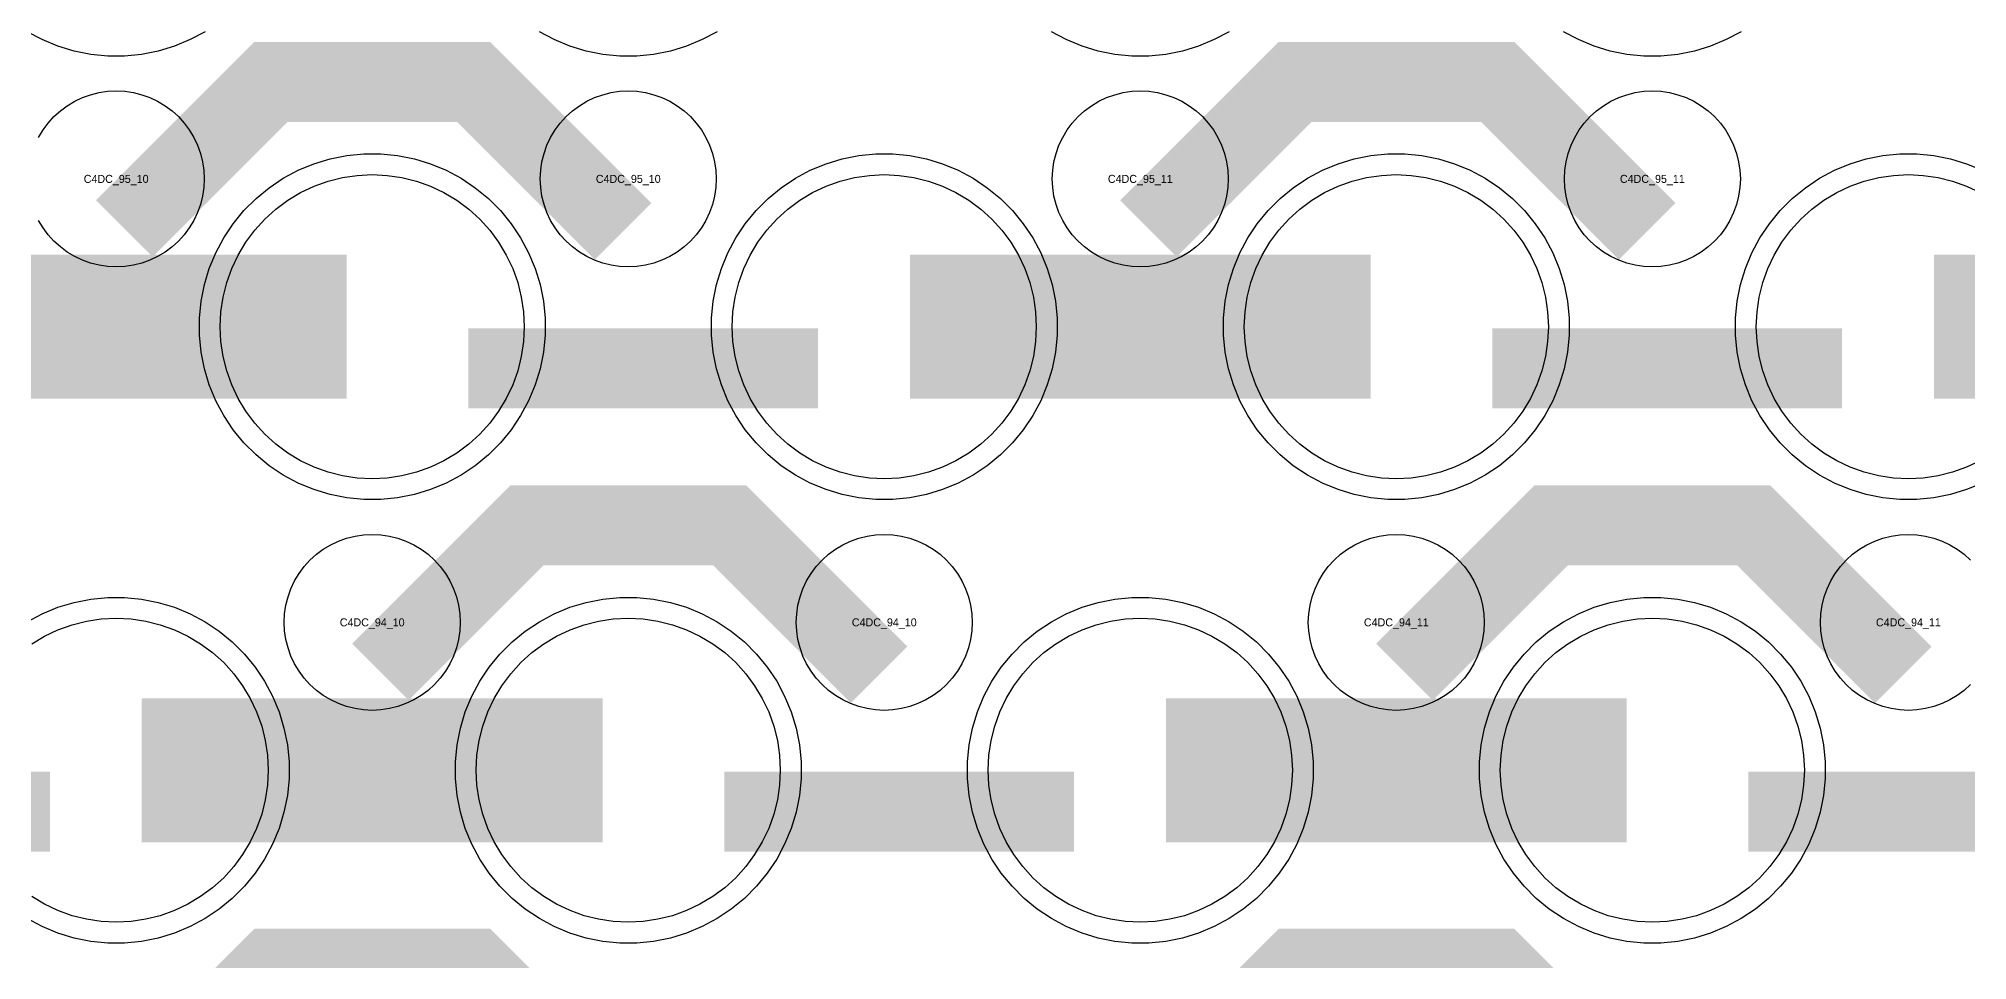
# Model space of a CAD drawing. Extents: x -11880 to 11880, y -14992 to 14992.
# Drawn here: x -8824 to -8222, y -1874 to -1586 of the extents above; entities that cross this region are included whole.
import ezdxf
from ezdxf.enums import TextEntityAlignment as Align

# ---------------------------------------------------------------- set-up
doc = ezdxf.new("R2010")
doc.units = 0
doc.header["$MEASUREMENT"] = 0
for name, color, linetype in [('GDS_775_DT_237', 138, 'CONTINUOUS'), ('RDL1_FS', 34, 'CONTINUOUS'), ('RDL_BS', 160, 'CONTINUOUS')]:
    doc.layers.add(name, color=color, linetype=linetype)

msp = doc.modelspace()

# ---------------------------------------------------------------- linework, layer by layer
at = {"layer": 'RDL1_FS'}
for points in [[(-8720, -1723.489), (-8724.657, -1723.26), (-8729.268, -1722.576), (-8733.791, -1721.444), (-8738.181, -1719.872), (-8742.395, -1717.88), (-8746.395, -1715.482), (-8750.14, -1712.704), (-8753.594, -1709.574), (-8756.724, -1706.12), (-8759.502, -1702.375), (-8761.9, -1698.375), (-8763.892, -1694.161), (-8765.464, -1689.771), (-8766.596, -1685.248), (-8767.28, -1680.637), (-8767.509, -1675.98), (-8767.28, -1671.323), (-8766.596, -1666.712), (-8765.464, -1662.189), (-8763.892, -1657.799), (-8761.9, -1653.585), (-8759.502, -1649.585), (-8756.724, -1645.84), (-8753.594, -1642.386), (-8750.14, -1639.256), (-8746.395, -1636.478), (-8742.395, -1634.08), (-8738.181, -1632.088), (-8733.791, -1630.516), (-8729.268, -1629.384), (-8724.657, -1628.7), (-8720, -1628.471), (-8715.343, -1628.7), (-8710.732, -1629.384), (-8706.209, -1630.516), (-8701.819, -1632.088), (-8697.605, -1634.08), (-8693.605, -1636.478), (-8689.86, -1639.256), (-8686.406, -1642.386), (-8683.276, -1645.84), (-8680.498, -1649.585), (-8678.1, -1653.585), (-8676.108, -1657.799), (-8674.536, -1662.189), (-8673.404, -1666.712), (-8672.72, -1671.323), (-8672.491, -1675.98), (-8672.72, -1680.637), (-8673.404, -1685.248), (-8674.536, -1689.771), (-8676.108, -1694.161), (-8678.1, -1698.375), (-8680.498, -1702.375), (-8683.276, -1706.12), (-8686.406, -1709.574), (-8689.86, -1712.704), (-8693.605, -1715.482), (-8697.605, -1717.88), (-8701.819, -1719.872), (-8706.209, -1721.444), (-8710.732, -1722.576), (-8715.343, -1723.26)], [(-8560, -1723.489), (-8564.657, -1723.26), (-8569.268, -1722.576), (-8573.791, -1721.444), (-8578.181, -1719.872), (-8582.395, -1717.88), (-8586.395, -1715.482), (-8590.14, -1712.704), (-8593.594, -1709.574), (-8596.724, -1706.12), (-8599.502, -1702.375), (-8601.9, -1698.375), (-8603.892, -1694.161), (-8605.464, -1689.771), (-8606.596, -1685.248), (-8607.28, -1680.637), (-8607.509, -1675.98), (-8607.28, -1671.323), (-8606.596, -1666.712), (-8605.464, -1662.189), (-8603.892, -1657.799), (-8601.9, -1653.585), (-8599.502, -1649.585), (-8596.724, -1645.84), (-8593.594, -1642.386), (-8590.14, -1639.256), (-8586.395, -1636.478), (-8582.395, -1634.08), (-8578.181, -1632.088), (-8573.791, -1630.516), (-8569.268, -1629.384), (-8564.657, -1628.7), (-8560, -1628.471), (-8555.343, -1628.7), (-8550.732, -1629.384), (-8546.209, -1630.516), (-8541.819, -1632.088), (-8537.605, -1634.08), (-8533.605, -1636.478), (-8529.86, -1639.256), (-8526.406, -1642.386), (-8523.276, -1645.84), (-8520.498, -1649.585), (-8518.1, -1653.585), (-8516.108, -1657.799), (-8514.536, -1662.189), (-8513.404, -1666.712), (-8512.72, -1671.323), (-8512.491, -1675.98), (-8512.72, -1680.637), (-8513.404, -1685.248), (-8514.536, -1689.771), (-8516.108, -1694.161), (-8518.1, -1698.375), (-8520.498, -1702.375), (-8523.276, -1706.12), (-8526.406, -1709.574), (-8529.86, -1712.704), (-8533.605, -1715.482), (-8537.605, -1717.88), (-8541.819, -1719.872), (-8546.209, -1721.444), (-8550.732, -1722.576), (-8555.343, -1723.26)], [(-8400, -1723.489), (-8404.657, -1723.26), (-8409.268, -1722.576), (-8413.791, -1721.444), (-8418.181, -1719.872), (-8422.395, -1717.88), (-8426.395, -1715.482), (-8430.14, -1712.704), (-8433.594, -1709.574), (-8436.724, -1706.12), (-8439.502, -1702.375), (-8441.9, -1698.375), (-8443.892, -1694.161), (-8445.464, -1689.771), (-8446.596, -1685.248), (-8447.28, -1680.637), (-8447.509, -1675.98), (-8447.28, -1671.323), (-8446.596, -1666.712), (-8445.464, -1662.189), (-8443.892, -1657.799), (-8441.9, -1653.585), (-8439.502, -1649.585), (-8436.724, -1645.84), (-8433.594, -1642.386), (-8430.14, -1639.256), (-8426.395, -1636.478), (-8422.395, -1634.08), (-8418.181, -1632.088), (-8413.791, -1630.516), (-8409.268, -1629.384), (-8404.657, -1628.7), (-8400, -1628.471), (-8395.343, -1628.7), (-8390.732, -1629.384), (-8386.209, -1630.516), (-8381.819, -1632.088), (-8377.605, -1634.08), (-8373.605, -1636.478), (-8369.86, -1639.256), (-8366.406, -1642.386), (-8363.276, -1645.84), (-8360.498, -1649.585), (-8358.1, -1653.585), (-8356.108, -1657.799), (-8354.536, -1662.189), (-8353.404, -1666.712), (-8352.72, -1671.323), (-8352.491, -1675.98), (-8352.72, -1680.637), (-8353.404, -1685.248), (-8354.536, -1689.771), (-8356.108, -1694.161), (-8358.1, -1698.375), (-8360.498, -1702.375), (-8363.276, -1706.12), (-8366.406, -1709.574), (-8369.86, -1712.704), (-8373.605, -1715.482), (-8377.605, -1717.88), (-8381.819, -1719.872), (-8386.209, -1721.444), (-8390.732, -1722.576), (-8395.343, -1723.26)]]:
    msp.add_lwpolyline(points, close=True, dxfattribs=at)
msp.add_lwpolyline([(-8217.605, -1717.88), (-8221.819, -1719.872), (-8226.209, -1721.444), (-8230.732, -1722.576), (-8235.343, -1723.26), (-8240, -1723.489), (-8244.657, -1723.26), (-8249.268, -1722.576), (-8253.791, -1721.444), (-8258.181, -1719.872), (-8262.395, -1717.88), (-8266.395, -1715.482), (-8270.14, -1712.704), (-8273.594, -1709.574), (-8276.724, -1706.12), (-8279.502, -1702.375), (-8281.9, -1698.375), (-8283.892, -1694.161), (-8285.464, -1689.771), (-8286.596, -1685.248), (-8287.28, -1680.637), (-8287.509, -1675.98), (-8287.28, -1671.323), (-8286.596, -1666.712), (-8285.464, -1662.189), (-8283.892, -1657.799), (-8281.9, -1653.585), (-8279.502, -1649.585), (-8276.724, -1645.84), (-8273.594, -1642.386), (-8270.14, -1639.256), (-8266.395, -1636.478), (-8262.395, -1634.08), (-8258.181, -1632.088), (-8253.791, -1630.516), (-8249.268, -1629.384), (-8244.657, -1628.7), (-8240, -1628.471), (-8235.343, -1628.7), (-8230.732, -1629.384), (-8226.209, -1630.516), (-8221.819, -1632.088), (-8217.605, -1634.08)], dxfattribs=at)
for points in [[(-8871.998, -1675.98, 45, 45, 0), (-8799.998, -1675.98, 45, 45, 0)], [(-8799.998, -1675.98, 45, 45, 0), (-8727.998, -1675.98, 45, 45, 0)], [(-8551.998, -1675.98, 45, 45, 0), (-8479.998, -1675.98, 45, 45, 0)], [(-8479.998, -1675.98, 45, 45, 0), (-8407.998, -1675.98, 45, 45, 0)], [(-8231.998, -1675.98, 45, 45, 0), (-8159.998, -1675.98, 45, 45, 0)]]:
    msp.add_lwpolyline(points, format="xyseb", dxfattribs=at)
at = {"layer": 'RDL1_FS', "color": 11, "true_color": 0xf27172}
msp.add_lwpolyline([(-8826.395, -1775.038), (-8822.395, -1772.64), (-8818.181, -1770.648), (-8813.791, -1769.076), (-8809.268, -1767.944), (-8804.657, -1767.26), (-8800, -1767.031), (-8795.343, -1767.26), (-8790.732, -1767.944), (-8786.209, -1769.076), (-8781.819, -1770.648), (-8777.605, -1772.64), (-8773.605, -1775.038), (-8769.86, -1777.816), (-8766.406, -1780.946), (-8763.276, -1784.4), (-8760.498, -1788.145), (-8758.1, -1792.145), (-8756.108, -1796.359), (-8754.536, -1800.749), (-8753.404, -1805.272), (-8752.72, -1809.883), (-8752.491, -1814.54), (-8752.72, -1819.197), (-8753.404, -1823.808), (-8754.536, -1828.331), (-8756.108, -1832.721), (-8758.1, -1836.935), (-8760.498, -1840.935), (-8763.276, -1844.68), (-8766.406, -1848.134), (-8769.86, -1851.264), (-8773.605, -1854.042), (-8777.605, -1856.44), (-8781.819, -1858.432), (-8786.209, -1860.004), (-8790.732, -1861.136), (-8795.343, -1861.82), (-8800, -1862.049), (-8804.657, -1861.82), (-8809.268, -1861.136), (-8813.791, -1860.004), (-8818.181, -1858.432), (-8822.395, -1856.44), (-8826.395, -1854.042)], dxfattribs=at)
for points in [[(-8640, -1862.049), (-8644.657, -1861.82), (-8649.268, -1861.136), (-8653.791, -1860.004), (-8658.181, -1858.432), (-8662.395, -1856.44), (-8666.395, -1854.042), (-8670.14, -1851.264), (-8673.594, -1848.134), (-8676.724, -1844.68), (-8679.502, -1840.935), (-8681.9, -1836.935), (-8683.892, -1832.721), (-8685.464, -1828.331), (-8686.596, -1823.808), (-8687.28, -1819.197), (-8687.509, -1814.54), (-8687.28, -1809.883), (-8686.596, -1805.272), (-8685.464, -1800.749), (-8683.892, -1796.359), (-8681.9, -1792.145), (-8679.502, -1788.145), (-8676.724, -1784.4), (-8673.594, -1780.946), (-8670.14, -1777.816), (-8666.395, -1775.038), (-8662.395, -1772.64), (-8658.181, -1770.648), (-8653.791, -1769.076), (-8649.268, -1767.944), (-8644.657, -1767.26), (-8640, -1767.031), (-8635.343, -1767.26), (-8630.732, -1767.944), (-8626.209, -1769.076), (-8621.819, -1770.648), (-8617.605, -1772.64), (-8613.605, -1775.038), (-8609.86, -1777.816), (-8606.406, -1780.946), (-8603.276, -1784.4), (-8600.498, -1788.145), (-8598.1, -1792.145), (-8596.108, -1796.359), (-8594.536, -1800.749), (-8593.404, -1805.272), (-8592.72, -1809.883), (-8592.491, -1814.54), (-8592.72, -1819.197), (-8593.404, -1823.808), (-8594.536, -1828.331), (-8596.108, -1832.721), (-8598.1, -1836.935), (-8600.498, -1840.935), (-8603.276, -1844.68), (-8606.406, -1848.134), (-8609.86, -1851.264), (-8613.605, -1854.042), (-8617.605, -1856.44), (-8621.819, -1858.432), (-8626.209, -1860.004), (-8630.732, -1861.136), (-8635.343, -1861.82)], [(-8480, -1862.049), (-8484.657, -1861.82), (-8489.268, -1861.136), (-8493.791, -1860.004), (-8498.181, -1858.432), (-8502.395, -1856.44), (-8506.395, -1854.042), (-8510.14, -1851.264), (-8513.594, -1848.134), (-8516.724, -1844.68), (-8519.502, -1840.935), (-8521.9, -1836.935), (-8523.892, -1832.721), (-8525.464, -1828.331), (-8526.596, -1823.808), (-8527.28, -1819.197), (-8527.509, -1814.54), (-8527.28, -1809.883), (-8526.596, -1805.272), (-8525.464, -1800.749), (-8523.892, -1796.359), (-8521.9, -1792.145), (-8519.502, -1788.145), (-8516.724, -1784.4), (-8513.594, -1780.946), (-8510.14, -1777.816), (-8506.395, -1775.038), (-8502.395, -1772.64), (-8498.181, -1770.648), (-8493.791, -1769.076), (-8489.268, -1767.944), (-8484.657, -1767.26), (-8480, -1767.031), (-8475.343, -1767.26), (-8470.732, -1767.944), (-8466.209, -1769.076), (-8461.819, -1770.648), (-8457.605, -1772.64), (-8453.605, -1775.038), (-8449.86, -1777.816), (-8446.406, -1780.946), (-8443.276, -1784.4), (-8440.498, -1788.145), (-8438.1, -1792.145), (-8436.108, -1796.359), (-8434.536, -1800.749), (-8433.404, -1805.272), (-8432.72, -1809.883), (-8432.491, -1814.54), (-8432.72, -1819.197), (-8433.404, -1823.808), (-8434.536, -1828.331), (-8436.108, -1832.721), (-8438.1, -1836.935), (-8440.498, -1840.935), (-8443.276, -1844.68), (-8446.406, -1848.134), (-8449.86, -1851.264), (-8453.605, -1854.042), (-8457.605, -1856.44), (-8461.819, -1858.432), (-8466.209, -1860.004), (-8470.732, -1861.136), (-8475.343, -1861.82)], [(-8320, -1862.049), (-8324.657, -1861.82), (-8329.268, -1861.136), (-8333.791, -1860.004), (-8338.181, -1858.432), (-8342.395, -1856.44), (-8346.395, -1854.042), (-8350.14, -1851.264), (-8353.594, -1848.134), (-8356.724, -1844.68), (-8359.502, -1840.935), (-8361.9, -1836.935), (-8363.892, -1832.721), (-8365.464, -1828.331), (-8366.596, -1823.808), (-8367.28, -1819.197), (-8367.509, -1814.54), (-8367.28, -1809.883), (-8366.596, -1805.272), (-8365.464, -1800.749), (-8363.892, -1796.359), (-8361.9, -1792.145), (-8359.502, -1788.145), (-8356.724, -1784.4), (-8353.594, -1780.946), (-8350.14, -1777.816), (-8346.395, -1775.038), (-8342.395, -1772.64), (-8338.181, -1770.648), (-8333.791, -1769.076), (-8329.268, -1767.944), (-8324.657, -1767.26), (-8320, -1767.031), (-8315.343, -1767.26), (-8310.732, -1767.944), (-8306.209, -1769.076), (-8301.819, -1770.648), (-8297.605, -1772.64), (-8293.605, -1775.038), (-8289.86, -1777.816), (-8286.406, -1780.946), (-8283.276, -1784.4), (-8280.498, -1788.145), (-8278.1, -1792.145), (-8276.108, -1796.359), (-8274.536, -1800.749), (-8273.404, -1805.272), (-8272.72, -1809.883), (-8272.491, -1814.54), (-8272.72, -1819.197), (-8273.404, -1823.808), (-8274.536, -1828.331), (-8276.108, -1832.721), (-8278.1, -1836.935), (-8280.498, -1840.935), (-8283.276, -1844.68), (-8286.406, -1848.134), (-8289.86, -1851.264), (-8293.605, -1854.042), (-8297.605, -1856.44), (-8301.819, -1858.432), (-8306.209, -1860.004), (-8310.732, -1861.136), (-8315.343, -1861.82)]]:
    msp.add_lwpolyline(points, close=True, dxfattribs=at)
for points in [[(-8791.998, -1814.54, 45, 45, 0), (-8719.998, -1814.54, 45, 45, 0)], [(-8719.998, -1814.54, 45, 45, 0), (-8647.998, -1814.54, 45, 45, 0)], [(-8471.998, -1814.54, 45, 45, 0), (-8399.998, -1814.54, 45, 45, 0)], [(-8399.998, -1814.54, 45, 45, 0), (-8327.998, -1814.54, 45, 45, 0)]]:
    msp.add_lwpolyline(points, format="xyseb", dxfattribs=at)
at = {"layer": 'RDL_BS'}
for points in [[(-8772.223, -1583.798), (-8776.885, -1586.29), (-8781.795, -1588.321), (-8786.835, -1589.852), (-8792.062, -1590.898), (-8797.356, -1591.415), (-8802.644, -1591.415), (-8807.938, -1590.898), (-8813.165, -1589.852), (-8818.205, -1588.321), (-8823.115, -1586.29), (-8827.777, -1583.798)], [(-8612.223, -1583.798), (-8616.885, -1586.29), (-8621.795, -1588.321), (-8626.835, -1589.852), (-8632.062, -1590.898), (-8637.356, -1591.415), (-8642.644, -1591.415), (-8647.938, -1590.898), (-8653.165, -1589.852), (-8658.205, -1588.321), (-8663.115, -1586.29), (-8667.777, -1583.798)], [(-8452.223, -1583.798), (-8456.885, -1586.29), (-8461.795, -1588.321), (-8466.835, -1589.852), (-8472.062, -1590.898), (-8477.356, -1591.415), (-8482.644, -1591.415), (-8487.938, -1590.898), (-8493.165, -1589.852), (-8498.205, -1588.321), (-8503.115, -1586.29), (-8507.777, -1583.798)], [(-8292.223, -1583.798), (-8296.885, -1586.29), (-8301.795, -1588.321), (-8306.835, -1589.852), (-8312.062, -1590.898), (-8317.356, -1591.415), (-8322.644, -1591.415), (-8327.938, -1590.898), (-8333.165, -1589.852), (-8338.205, -1588.321), (-8343.115, -1586.29), (-8347.777, -1583.798)], [(-8824.25, -1616.836), (-8822.857, -1614.512), (-8821.254, -1612.349), (-8819.442, -1610.35), (-8817.443, -1608.538), (-8815.28, -1606.935), (-8812.956, -1605.542), (-8810.519, -1604.39), (-8807.984, -1603.483), (-8805.365, -1602.826), (-8802.693, -1602.43), (-8800, -1602.298), (-8797.307, -1602.43), (-8794.635, -1602.826), (-8792.016, -1603.483), (-8789.481, -1604.39), (-8787.044, -1605.542), (-8784.72, -1606.935), (-8782.557, -1608.538), (-8780.558, -1610.35), (-8778.746, -1612.349), (-8777.143, -1614.512), (-8775.75, -1616.836), (-8774.598, -1619.273), (-8773.691, -1621.808), (-8773.034, -1624.427), (-8772.638, -1627.099), (-8772.506, -1629.792), (-8772.638, -1632.485), (-8773.034, -1635.157), (-8773.691, -1637.776), (-8774.598, -1640.311), (-8775.75, -1642.748), (-8777.143, -1645.072), (-8778.746, -1647.235), (-8780.558, -1649.234), (-8782.557, -1651.046), (-8784.72, -1652.649), (-8787.044, -1654.042), (-8789.481, -1655.194), (-8792.016, -1656.101), (-8794.635, -1656.758), (-8797.307, -1657.154), (-8800, -1657.286), (-8802.693, -1657.154), (-8805.365, -1656.758), (-8807.984, -1656.101), (-8810.519, -1655.194), (-8812.956, -1654.042), (-8815.28, -1652.649), (-8817.443, -1651.046), (-8819.442, -1649.234), (-8821.254, -1647.235), (-8822.857, -1645.072), (-8824.25, -1642.748)], [(-8216.885, -1724.855), (-8221.795, -1726.886), (-8226.835, -1728.417), (-8232.062, -1729.463), (-8237.356, -1729.98), (-8242.644, -1729.98), (-8247.938, -1729.463), (-8253.165, -1728.417), (-8258.205, -1726.886), (-8263.115, -1724.855), (-8267.777, -1722.363), (-8272.191, -1719.416), (-8276.292, -1716.054), (-8280.074, -1712.272), (-8283.436, -1708.171), (-8286.383, -1703.757), (-8288.875, -1699.095), (-8290.906, -1694.185), (-8292.437, -1689.145), (-8293.483, -1683.918), (-8294, -1678.624), (-8294, -1673.336), (-8293.483, -1668.042), (-8292.437, -1662.815), (-8290.906, -1657.775), (-8288.875, -1652.865), (-8286.383, -1648.203), (-8283.436, -1643.789), (-8280.074, -1639.688), (-8276.292, -1635.906), (-8272.191, -1632.544), (-8267.777, -1629.597), (-8263.115, -1627.105), (-8258.205, -1625.074), (-8253.165, -1623.543), (-8247.938, -1622.497), (-8242.644, -1621.98), (-8237.356, -1621.98), (-8232.062, -1622.497), (-8226.835, -1623.543), (-8221.795, -1625.074), (-8216.885, -1627.105)], [(-8220.558, -1787.794), (-8222.557, -1789.606), (-8224.72, -1791.209), (-8227.044, -1792.602), (-8229.481, -1793.754), (-8232.016, -1794.661), (-8234.635, -1795.318), (-8237.307, -1795.714), (-8240, -1795.846), (-8242.693, -1795.714), (-8245.365, -1795.318), (-8247.984, -1794.661), (-8250.519, -1793.754), (-8252.956, -1792.602), (-8255.28, -1791.209), (-8257.443, -1789.606), (-8259.442, -1787.794), (-8261.254, -1785.795), (-8262.857, -1783.632), (-8264.25, -1781.308), (-8265.402, -1778.871), (-8266.309, -1776.336), (-8266.966, -1773.717), (-8267.362, -1771.045), (-8267.494, -1768.352), (-8267.362, -1765.659), (-8266.966, -1762.987), (-8266.309, -1760.368), (-8265.402, -1757.833), (-8264.25, -1755.396), (-8262.857, -1753.072), (-8261.254, -1750.909), (-8259.442, -1748.91), (-8257.443, -1747.098), (-8255.28, -1745.495), (-8252.956, -1744.102), (-8250.519, -1742.95), (-8247.984, -1742.043), (-8245.365, -1741.386), (-8242.693, -1740.99), (-8240, -1740.858), (-8237.307, -1740.99), (-8234.635, -1741.386), (-8232.016, -1742.043), (-8229.481, -1742.95), (-8227.044, -1744.102), (-8224.72, -1745.495), (-8222.557, -1747.098), (-8220.558, -1748.91)]]:
    msp.add_lwpolyline(points, dxfattribs=at)
for points in [[(-8797.438, -1645.294, 25, 25, 0), (-8751.623, -1599.479, 25, 25, 0), (-8718.07, -1599.479, 25, 25, 0)], [(-8641.599, -1646.193, 25, 25, 0), (-8688.313, -1599.479, 25, 25, 0), (-8718.071, -1599.479, 25, 25, 0)], [(-8477.438, -1645.294, 25, 25, 0), (-8431.623, -1599.479, 25, 25, 0), (-8398.07, -1599.479, 25, 25, 0)], [(-8321.599, -1646.193, 25, 25, 0), (-8368.313, -1599.479, 25, 25, 0), (-8398.071, -1599.479, 25, 25, 0)], [(-8689.984, -1688.993, 25, 25, 0), (-8580.719, -1688.993, 25, 25, 0)], [(-8369.984, -1688.993, 25, 25, 0), (-8260.719, -1688.993, 25, 25, 0)], [(-8717.438, -1783.854, 25, 25, 0), (-8671.623, -1738.039, 25, 25, 0), (-8638.07, -1738.039, 25, 25, 0)], [(-8561.599, -1784.753, 25, 25, 0), (-8608.313, -1738.039, 25, 25, 0), (-8638.071, -1738.039, 25, 25, 0)], [(-8397.438, -1783.854, 25, 25, 0), (-8351.623, -1738.039, 25, 25, 0), (-8318.07, -1738.039, 25, 25, 0)], [(-8241.599, -1784.753, 25, 25, 0), (-8288.313, -1738.039, 25, 25, 0), (-8318.071, -1738.039, 25, 25, 0)], [(-8797.438, -1922.419, 25, 25, 0), (-8751.623, -1876.604, 25, 25, 0), (-8718.07, -1876.604, 25, 25, 0)], [(-8641.599, -1923.318, 25, 25, 0), (-8688.313, -1876.604, 25, 25, 0), (-8718.071, -1876.604, 25, 25, 0)], [(-8477.438, -1922.419, 25, 25, 0), (-8431.623, -1876.604, 25, 25, 0), (-8398.07, -1876.604, 25, 25, 0)], [(-8321.599, -1923.318, 25, 25, 0), (-8368.313, -1876.604, 25, 25, 0), (-8398.071, -1876.604, 25, 25, 0)]]:
    msp.add_lwpolyline(points, format="xyseb", dxfattribs=at)
for points in [[(-8640, -1657.286), (-8642.693, -1657.154), (-8645.365, -1656.758), (-8647.984, -1656.101), (-8650.519, -1655.194), (-8652.956, -1654.042), (-8655.28, -1652.649), (-8657.443, -1651.046), (-8659.442, -1649.234), (-8661.254, -1647.235), (-8662.857, -1645.072), (-8664.25, -1642.748), (-8665.402, -1640.311), (-8666.309, -1637.776), (-8666.966, -1635.157), (-8667.362, -1632.485), (-8667.494, -1629.792), (-8667.362, -1627.099), (-8666.966, -1624.427), (-8666.309, -1621.808), (-8665.402, -1619.273), (-8664.25, -1616.836), (-8662.857, -1614.512), (-8661.254, -1612.349), (-8659.442, -1610.35), (-8657.443, -1608.538), (-8655.28, -1606.935), (-8652.956, -1605.542), (-8650.519, -1604.39), (-8647.984, -1603.483), (-8645.365, -1602.826), (-8642.693, -1602.43), (-8640, -1602.298), (-8637.307, -1602.43), (-8634.635, -1602.826), (-8632.016, -1603.483), (-8629.481, -1604.39), (-8627.044, -1605.542), (-8624.72, -1606.935), (-8622.557, -1608.538), (-8620.558, -1610.35), (-8618.746, -1612.349), (-8617.143, -1614.512), (-8615.75, -1616.836), (-8614.598, -1619.273), (-8613.691, -1621.808), (-8613.034, -1624.427), (-8612.638, -1627.099), (-8612.506, -1629.792), (-8612.638, -1632.485), (-8613.034, -1635.157), (-8613.691, -1637.776), (-8614.598, -1640.311), (-8615.75, -1642.748), (-8617.143, -1645.072), (-8618.746, -1647.235), (-8620.558, -1649.234), (-8622.557, -1651.046), (-8624.72, -1652.649), (-8627.044, -1654.042), (-8629.481, -1655.194), (-8632.016, -1656.101), (-8634.635, -1656.758), (-8637.307, -1657.154)], [(-8480, -1657.286), (-8482.693, -1657.154), (-8485.365, -1656.758), (-8487.984, -1656.101), (-8490.519, -1655.194), (-8492.956, -1654.042), (-8495.28, -1652.649), (-8497.443, -1651.046), (-8499.442, -1649.234), (-8501.254, -1647.235), (-8502.857, -1645.072), (-8504.25, -1642.748), (-8505.402, -1640.311), (-8506.309, -1637.776), (-8506.966, -1635.157), (-8507.362, -1632.485), (-8507.494, -1629.792), (-8507.362, -1627.099), (-8506.966, -1624.427), (-8506.309, -1621.808), (-8505.402, -1619.273), (-8504.25, -1616.836), (-8502.857, -1614.512), (-8501.254, -1612.349), (-8499.442, -1610.35), (-8497.443, -1608.538), (-8495.28, -1606.935), (-8492.956, -1605.542), (-8490.519, -1604.39), (-8487.984, -1603.483), (-8485.365, -1602.826), (-8482.693, -1602.43), (-8480, -1602.298), (-8477.307, -1602.43), (-8474.635, -1602.826), (-8472.016, -1603.483), (-8469.481, -1604.39), (-8467.044, -1605.542), (-8464.72, -1606.935), (-8462.557, -1608.538), (-8460.558, -1610.35), (-8458.746, -1612.349), (-8457.143, -1614.512), (-8455.75, -1616.836), (-8454.598, -1619.273), (-8453.691, -1621.808), (-8453.034, -1624.427), (-8452.638, -1627.099), (-8452.506, -1629.792), (-8452.638, -1632.485), (-8453.034, -1635.157), (-8453.691, -1637.776), (-8454.598, -1640.311), (-8455.75, -1642.748), (-8457.143, -1645.072), (-8458.746, -1647.235), (-8460.558, -1649.234), (-8462.557, -1651.046), (-8464.72, -1652.649), (-8467.044, -1654.042), (-8469.481, -1655.194), (-8472.016, -1656.101), (-8474.635, -1656.758), (-8477.307, -1657.154)], [(-8320, -1657.286), (-8322.693, -1657.154), (-8325.365, -1656.758), (-8327.984, -1656.101), (-8330.519, -1655.194), (-8332.956, -1654.042), (-8335.28, -1652.649), (-8337.443, -1651.046), (-8339.442, -1649.234), (-8341.254, -1647.235), (-8342.857, -1645.072), (-8344.25, -1642.748), (-8345.402, -1640.311), (-8346.309, -1637.776), (-8346.966, -1635.157), (-8347.362, -1632.485), (-8347.494, -1629.792), (-8347.362, -1627.099), (-8346.966, -1624.427), (-8346.309, -1621.808), (-8345.402, -1619.273), (-8344.25, -1616.836), (-8342.857, -1614.512), (-8341.254, -1612.349), (-8339.442, -1610.35), (-8337.443, -1608.538), (-8335.28, -1606.935), (-8332.956, -1605.542), (-8330.519, -1604.39), (-8327.984, -1603.483), (-8325.365, -1602.826), (-8322.693, -1602.43), (-8320, -1602.298), (-8317.307, -1602.43), (-8314.635, -1602.826), (-8312.016, -1603.483), (-8309.481, -1604.39), (-8307.044, -1605.542), (-8304.72, -1606.935), (-8302.557, -1608.538), (-8300.558, -1610.35), (-8298.746, -1612.349), (-8297.143, -1614.512), (-8295.75, -1616.836), (-8294.598, -1619.273), (-8293.691, -1621.808), (-8293.034, -1624.427), (-8292.638, -1627.099), (-8292.506, -1629.792), (-8292.638, -1632.485), (-8293.034, -1635.157), (-8293.691, -1637.776), (-8294.598, -1640.311), (-8295.75, -1642.748), (-8297.143, -1645.072), (-8298.746, -1647.235), (-8300.558, -1649.234), (-8302.557, -1651.046), (-8304.72, -1652.649), (-8307.044, -1654.042), (-8309.481, -1655.194), (-8312.016, -1656.101), (-8314.635, -1656.758), (-8317.307, -1657.154)], [(-8722.644, -1729.98), (-8727.938, -1729.463), (-8733.165, -1728.417), (-8738.205, -1726.886), (-8743.115, -1724.855), (-8747.777, -1722.363), (-8752.191, -1719.416), (-8756.292, -1716.054), (-8760.074, -1712.272), (-8763.436, -1708.171), (-8766.383, -1703.757), (-8768.875, -1699.095), (-8770.906, -1694.185), (-8772.437, -1689.145), (-8773.483, -1683.918), (-8774, -1678.624), (-8774, -1673.336), (-8773.483, -1668.042), (-8772.437, -1662.815), (-8770.906, -1657.775), (-8768.875, -1652.865), (-8766.383, -1648.203), (-8763.436, -1643.789), (-8760.074, -1639.688), (-8756.292, -1635.906), (-8752.191, -1632.544), (-8747.777, -1629.597), (-8743.115, -1627.105), (-8738.205, -1625.074), (-8733.165, -1623.543), (-8727.938, -1622.497), (-8722.644, -1621.98), (-8717.356, -1621.98), (-8712.062, -1622.497), (-8706.835, -1623.543), (-8701.795, -1625.074), (-8696.885, -1627.105), (-8692.223, -1629.597), (-8687.809, -1632.544), (-8683.708, -1635.906), (-8679.926, -1639.688), (-8676.564, -1643.789), (-8673.617, -1648.203), (-8671.125, -1652.865), (-8669.094, -1657.775), (-8667.563, -1662.815), (-8666.517, -1668.042), (-8666, -1673.336), (-8666, -1678.624), (-8666.517, -1683.918), (-8667.563, -1689.145), (-8669.094, -1694.185), (-8671.125, -1699.095), (-8673.617, -1703.757), (-8676.564, -1708.171), (-8679.926, -1712.272), (-8683.708, -1716.054), (-8687.809, -1719.416), (-8692.223, -1722.363), (-8696.885, -1724.855), (-8701.795, -1726.886), (-8706.835, -1728.417), (-8712.062, -1729.463), (-8717.356, -1729.98)], [(-8562.644, -1729.98), (-8567.938, -1729.463), (-8573.165, -1728.417), (-8578.205, -1726.886), (-8583.115, -1724.855), (-8587.777, -1722.363), (-8592.191, -1719.416), (-8596.292, -1716.054), (-8600.074, -1712.272), (-8603.436, -1708.171), (-8606.383, -1703.757), (-8608.875, -1699.095), (-8610.906, -1694.185), (-8612.437, -1689.145), (-8613.483, -1683.918), (-8614, -1678.624), (-8614, -1673.336), (-8613.483, -1668.042), (-8612.437, -1662.815), (-8610.906, -1657.775), (-8608.875, -1652.865), (-8606.383, -1648.203), (-8603.436, -1643.789), (-8600.074, -1639.688), (-8596.292, -1635.906), (-8592.191, -1632.544), (-8587.777, -1629.597), (-8583.115, -1627.105), (-8578.205, -1625.074), (-8573.165, -1623.543), (-8567.938, -1622.497), (-8562.644, -1621.98), (-8557.356, -1621.98), (-8552.062, -1622.497), (-8546.835, -1623.543), (-8541.795, -1625.074), (-8536.885, -1627.105), (-8532.223, -1629.597), (-8527.809, -1632.544), (-8523.708, -1635.906), (-8519.926, -1639.688), (-8516.564, -1643.789), (-8513.617, -1648.203), (-8511.125, -1652.865), (-8509.094, -1657.775), (-8507.563, -1662.815), (-8506.517, -1668.042), (-8506, -1673.336), (-8506, -1678.624), (-8506.517, -1683.918), (-8507.563, -1689.145), (-8509.094, -1694.185), (-8511.125, -1699.095), (-8513.617, -1703.757), (-8516.564, -1708.171), (-8519.926, -1712.272), (-8523.708, -1716.054), (-8527.809, -1719.416), (-8532.223, -1722.363), (-8536.885, -1724.855), (-8541.795, -1726.886), (-8546.835, -1728.417), (-8552.062, -1729.463), (-8557.356, -1729.98)], [(-8402.644, -1729.98), (-8407.938, -1729.463), (-8413.165, -1728.417), (-8418.205, -1726.886), (-8423.115, -1724.855), (-8427.777, -1722.363), (-8432.191, -1719.416), (-8436.292, -1716.054), (-8440.074, -1712.272), (-8443.436, -1708.171), (-8446.383, -1703.757), (-8448.875, -1699.095), (-8450.906, -1694.185), (-8452.437, -1689.145), (-8453.483, -1683.918), (-8454, -1678.624), (-8454, -1673.336), (-8453.483, -1668.042), (-8452.437, -1662.815), (-8450.906, -1657.775), (-8448.875, -1652.865), (-8446.383, -1648.203), (-8443.436, -1643.789), (-8440.074, -1639.688), (-8436.292, -1635.906), (-8432.191, -1632.544), (-8427.777, -1629.597), (-8423.115, -1627.105), (-8418.205, -1625.074), (-8413.165, -1623.543), (-8407.938, -1622.497), (-8402.644, -1621.98), (-8397.356, -1621.98), (-8392.062, -1622.497), (-8386.835, -1623.543), (-8381.795, -1625.074), (-8376.885, -1627.105), (-8372.223, -1629.597), (-8367.809, -1632.544), (-8363.708, -1635.906), (-8359.926, -1639.688), (-8356.564, -1643.789), (-8353.617, -1648.203), (-8351.125, -1652.865), (-8349.094, -1657.775), (-8347.563, -1662.815), (-8346.517, -1668.042), (-8346, -1673.336), (-8346, -1678.624), (-8346.517, -1683.918), (-8347.563, -1689.145), (-8349.094, -1694.185), (-8351.125, -1699.095), (-8353.617, -1703.757), (-8356.564, -1708.171), (-8359.926, -1712.272), (-8363.708, -1716.054), (-8367.809, -1719.416), (-8372.223, -1722.363), (-8376.885, -1724.855), (-8381.795, -1726.886), (-8386.835, -1728.417), (-8392.062, -1729.463), (-8397.356, -1729.98)], [(-8720, -1795.846), (-8722.693, -1795.714), (-8725.365, -1795.318), (-8727.984, -1794.661), (-8730.519, -1793.754), (-8732.956, -1792.602), (-8735.28, -1791.209), (-8737.443, -1789.606), (-8739.442, -1787.794), (-8741.254, -1785.795), (-8742.857, -1783.632), (-8744.25, -1781.308), (-8745.402, -1778.871), (-8746.309, -1776.336), (-8746.966, -1773.717), (-8747.362, -1771.045), (-8747.494, -1768.352), (-8747.362, -1765.659), (-8746.966, -1762.987), (-8746.309, -1760.368), (-8745.402, -1757.833), (-8744.25, -1755.396), (-8742.857, -1753.072), (-8741.254, -1750.909), (-8739.442, -1748.91), (-8737.443, -1747.098), (-8735.28, -1745.495), (-8732.956, -1744.102), (-8730.519, -1742.95), (-8727.984, -1742.043), (-8725.365, -1741.386), (-8722.693, -1740.99), (-8720, -1740.858), (-8717.307, -1740.99), (-8714.635, -1741.386), (-8712.016, -1742.043), (-8709.481, -1742.95), (-8707.044, -1744.102), (-8704.72, -1745.495), (-8702.557, -1747.098), (-8700.558, -1748.91), (-8698.746, -1750.909), (-8697.143, -1753.072), (-8695.75, -1755.396), (-8694.598, -1757.833), (-8693.691, -1760.368), (-8693.034, -1762.987), (-8692.638, -1765.659), (-8692.506, -1768.352), (-8692.638, -1771.045), (-8693.034, -1773.717), (-8693.691, -1776.336), (-8694.598, -1778.871), (-8695.75, -1781.308), (-8697.143, -1783.632), (-8698.746, -1785.795), (-8700.558, -1787.794), (-8702.557, -1789.606), (-8704.72, -1791.209), (-8707.044, -1792.602), (-8709.481, -1793.754), (-8712.016, -1794.661), (-8714.635, -1795.318), (-8717.307, -1795.714)], [(-8560, -1795.846), (-8562.693, -1795.714), (-8565.365, -1795.318), (-8567.984, -1794.661), (-8570.519, -1793.754), (-8572.956, -1792.602), (-8575.28, -1791.209), (-8577.443, -1789.606), (-8579.442, -1787.794), (-8581.254, -1785.795), (-8582.857, -1783.632), (-8584.25, -1781.308), (-8585.402, -1778.871), (-8586.309, -1776.336), (-8586.966, -1773.717), (-8587.362, -1771.045), (-8587.494, -1768.352), (-8587.362, -1765.659), (-8586.966, -1762.987), (-8586.309, -1760.368), (-8585.402, -1757.833), (-8584.25, -1755.396), (-8582.857, -1753.072), (-8581.254, -1750.909), (-8579.442, -1748.91), (-8577.443, -1747.098), (-8575.28, -1745.495), (-8572.956, -1744.102), (-8570.519, -1742.95), (-8567.984, -1742.043), (-8565.365, -1741.386), (-8562.693, -1740.99), (-8560, -1740.858), (-8557.307, -1740.99), (-8554.635, -1741.386), (-8552.016, -1742.043), (-8549.481, -1742.95), (-8547.044, -1744.102), (-8544.72, -1745.495), (-8542.557, -1747.098), (-8540.558, -1748.91), (-8538.746, -1750.909), (-8537.143, -1753.072), (-8535.75, -1755.396), (-8534.598, -1757.833), (-8533.691, -1760.368), (-8533.034, -1762.987), (-8532.638, -1765.659), (-8532.506, -1768.352), (-8532.638, -1771.045), (-8533.034, -1773.717), (-8533.691, -1776.336), (-8534.598, -1778.871), (-8535.75, -1781.308), (-8537.143, -1783.632), (-8538.746, -1785.795), (-8540.558, -1787.794), (-8542.557, -1789.606), (-8544.72, -1791.209), (-8547.044, -1792.602), (-8549.481, -1793.754), (-8552.016, -1794.661), (-8554.635, -1795.318), (-8557.307, -1795.714)], [(-8400, -1795.846), (-8402.693, -1795.714), (-8405.365, -1795.318), (-8407.984, -1794.661), (-8410.519, -1793.754), (-8412.956, -1792.602), (-8415.28, -1791.209), (-8417.443, -1789.606), (-8419.442, -1787.794), (-8421.254, -1785.795), (-8422.857, -1783.632), (-8424.25, -1781.308), (-8425.402, -1778.871), (-8426.309, -1776.336), (-8426.966, -1773.717), (-8427.362, -1771.045), (-8427.494, -1768.352), (-8427.362, -1765.659), (-8426.966, -1762.987), (-8426.309, -1760.368), (-8425.402, -1757.833), (-8424.25, -1755.396), (-8422.857, -1753.072), (-8421.254, -1750.909), (-8419.442, -1748.91), (-8417.443, -1747.098), (-8415.28, -1745.495), (-8412.956, -1744.102), (-8410.519, -1742.95), (-8407.984, -1742.043), (-8405.365, -1741.386), (-8402.693, -1740.99), (-8400, -1740.858), (-8397.307, -1740.99), (-8394.635, -1741.386), (-8392.016, -1742.043), (-8389.481, -1742.95), (-8387.044, -1744.102), (-8384.72, -1745.495), (-8382.557, -1747.098), (-8380.558, -1748.91), (-8378.746, -1750.909), (-8377.143, -1753.072), (-8375.75, -1755.396), (-8374.598, -1757.833), (-8373.691, -1760.368), (-8373.034, -1762.987), (-8372.638, -1765.659), (-8372.506, -1768.352), (-8372.638, -1771.045), (-8373.034, -1773.717), (-8373.691, -1776.336), (-8374.598, -1778.871), (-8375.75, -1781.308), (-8377.143, -1783.632), (-8378.746, -1785.795), (-8380.558, -1787.794), (-8382.557, -1789.606), (-8384.72, -1791.209), (-8387.044, -1792.602), (-8389.481, -1793.754), (-8392.016, -1794.661), (-8394.635, -1795.318), (-8397.307, -1795.714)]]:
    msp.add_lwpolyline(points, close=True, dxfattribs=at)
at = {"layer": 'RDL_BS', "color": 11, "true_color": 0xf27172}
msp.add_lwpolyline([(-8827.777, -1768.157), (-8823.115, -1765.665), (-8818.205, -1763.634), (-8813.165, -1762.103), (-8807.938, -1761.057), (-8802.644, -1760.54), (-8797.356, -1760.54), (-8792.062, -1761.057), (-8786.835, -1762.103), (-8781.795, -1763.634), (-8776.885, -1765.665), (-8772.223, -1768.157), (-8767.809, -1771.104), (-8763.708, -1774.466), (-8759.926, -1778.248), (-8756.564, -1782.349), (-8753.617, -1786.763), (-8751.125, -1791.425), (-8749.094, -1796.335), (-8747.563, -1801.375), (-8746.517, -1806.602), (-8746, -1811.896), (-8746, -1817.184), (-8746.517, -1822.478), (-8747.563, -1827.705), (-8749.094, -1832.745), (-8751.125, -1837.655), (-8753.617, -1842.317), (-8756.564, -1846.731), (-8759.926, -1850.832), (-8763.708, -1854.614), (-8767.809, -1857.976), (-8772.223, -1860.923), (-8776.885, -1863.415), (-8781.795, -1865.446), (-8786.835, -1866.977), (-8792.062, -1868.023), (-8797.356, -1868.54), (-8802.644, -1868.54), (-8807.938, -1868.023), (-8813.165, -1866.977), (-8818.205, -1865.446), (-8823.115, -1863.415), (-8827.777, -1860.923)], dxfattribs=at)
for points in [[(-8642.644, -1868.54), (-8647.938, -1868.023), (-8653.165, -1866.977), (-8658.205, -1865.446), (-8663.115, -1863.415), (-8667.777, -1860.923), (-8672.191, -1857.976), (-8676.292, -1854.614), (-8680.074, -1850.832), (-8683.436, -1846.731), (-8686.383, -1842.317), (-8688.875, -1837.655), (-8690.906, -1832.745), (-8692.437, -1827.705), (-8693.483, -1822.478), (-8694, -1817.184), (-8694, -1811.896), (-8693.483, -1806.602), (-8692.437, -1801.375), (-8690.906, -1796.335), (-8688.875, -1791.425), (-8686.383, -1786.763), (-8683.436, -1782.349), (-8680.074, -1778.248), (-8676.292, -1774.466), (-8672.191, -1771.104), (-8667.777, -1768.157), (-8663.115, -1765.665), (-8658.205, -1763.634), (-8653.165, -1762.103), (-8647.938, -1761.057), (-8642.644, -1760.54), (-8637.356, -1760.54), (-8632.062, -1761.057), (-8626.835, -1762.103), (-8621.795, -1763.634), (-8616.885, -1765.665), (-8612.223, -1768.157), (-8607.809, -1771.104), (-8603.708, -1774.466), (-8599.926, -1778.248), (-8596.564, -1782.349), (-8593.617, -1786.763), (-8591.125, -1791.425), (-8589.094, -1796.335), (-8587.563, -1801.375), (-8586.517, -1806.602), (-8586, -1811.896), (-8586, -1817.184), (-8586.517, -1822.478), (-8587.563, -1827.705), (-8589.094, -1832.745), (-8591.125, -1837.655), (-8593.617, -1842.317), (-8596.564, -1846.731), (-8599.926, -1850.832), (-8603.708, -1854.614), (-8607.809, -1857.976), (-8612.223, -1860.923), (-8616.885, -1863.415), (-8621.795, -1865.446), (-8626.835, -1866.977), (-8632.062, -1868.023), (-8637.356, -1868.54)], [(-8482.644, -1868.54), (-8487.938, -1868.023), (-8493.165, -1866.977), (-8498.205, -1865.446), (-8503.115, -1863.415), (-8507.777, -1860.923), (-8512.191, -1857.976), (-8516.292, -1854.614), (-8520.074, -1850.832), (-8523.436, -1846.731), (-8526.383, -1842.317), (-8528.875, -1837.655), (-8530.906, -1832.745), (-8532.437, -1827.705), (-8533.483, -1822.478), (-8534, -1817.184), (-8534, -1811.896), (-8533.483, -1806.602), (-8532.437, -1801.375), (-8530.906, -1796.335), (-8528.875, -1791.425), (-8526.383, -1786.763), (-8523.436, -1782.349), (-8520.074, -1778.248), (-8516.292, -1774.466), (-8512.191, -1771.104), (-8507.777, -1768.157), (-8503.115, -1765.665), (-8498.205, -1763.634), (-8493.165, -1762.103), (-8487.938, -1761.057), (-8482.644, -1760.54), (-8477.356, -1760.54), (-8472.062, -1761.057), (-8466.835, -1762.103), (-8461.795, -1763.634), (-8456.885, -1765.665), (-8452.223, -1768.157), (-8447.809, -1771.104), (-8443.708, -1774.466), (-8439.926, -1778.248), (-8436.564, -1782.349), (-8433.617, -1786.763), (-8431.125, -1791.425), (-8429.094, -1796.335), (-8427.563, -1801.375), (-8426.517, -1806.602), (-8426, -1811.896), (-8426, -1817.184), (-8426.517, -1822.478), (-8427.563, -1827.705), (-8429.094, -1832.745), (-8431.125, -1837.655), (-8433.617, -1842.317), (-8436.564, -1846.731), (-8439.926, -1850.832), (-8443.708, -1854.614), (-8447.809, -1857.976), (-8452.223, -1860.923), (-8456.885, -1863.415), (-8461.795, -1865.446), (-8466.835, -1866.977), (-8472.062, -1868.023), (-8477.356, -1868.54)], [(-8322.644, -1868.54), (-8327.938, -1868.023), (-8333.165, -1866.977), (-8338.205, -1865.446), (-8343.115, -1863.415), (-8347.777, -1860.923), (-8352.191, -1857.976), (-8356.292, -1854.614), (-8360.074, -1850.832), (-8363.436, -1846.731), (-8366.383, -1842.317), (-8368.875, -1837.655), (-8370.906, -1832.745), (-8372.437, -1827.705), (-8373.483, -1822.478), (-8374, -1817.184), (-8374, -1811.896), (-8373.483, -1806.602), (-8372.437, -1801.375), (-8370.906, -1796.335), (-8368.875, -1791.425), (-8366.383, -1786.763), (-8363.436, -1782.349), (-8360.074, -1778.248), (-8356.292, -1774.466), (-8352.191, -1771.104), (-8347.777, -1768.157), (-8343.115, -1765.665), (-8338.205, -1763.634), (-8333.165, -1762.103), (-8327.938, -1761.057), (-8322.644, -1760.54), (-8317.356, -1760.54), (-8312.062, -1761.057), (-8306.835, -1762.103), (-8301.795, -1763.634), (-8296.885, -1765.665), (-8292.223, -1768.157), (-8287.809, -1771.104), (-8283.708, -1774.466), (-8279.926, -1778.248), (-8276.564, -1782.349), (-8273.617, -1786.763), (-8271.125, -1791.425), (-8269.094, -1796.335), (-8267.563, -1801.375), (-8266.517, -1806.602), (-8266, -1811.896), (-8266, -1817.184), (-8266.517, -1822.478), (-8267.563, -1827.705), (-8269.094, -1832.745), (-8271.125, -1837.655), (-8273.617, -1842.317), (-8276.564, -1846.731), (-8279.926, -1850.832), (-8283.708, -1854.614), (-8287.809, -1857.976), (-8292.223, -1860.923), (-8296.885, -1863.415), (-8301.795, -1865.446), (-8306.835, -1866.977), (-8312.062, -1868.023), (-8317.356, -1868.54)]]:
    msp.add_lwpolyline(points, close=True, dxfattribs=at)
for points in [[(-8929.984, -1827.553, 25, 25, 0), (-8820.719, -1827.553, 25, 25, 0)], [(-8609.984, -1827.553, 25, 25, 0), (-8500.719, -1827.553, 25, 25, 0)], [(-8289.984, -1827.553, 25, 25, 0), (-8180.719, -1827.553, 25, 25, 0)]]:
    msp.add_lwpolyline(points, format="xyseb", dxfattribs=at)

# ---------------------------------------------------------------- texts
at = {"layer": 'GDS_775_DT_237'}
for s, p in [('C4DC_95_10', (-8800, -1629.792)), ('C4DC_95_10', (-8800, -1629.792)), ('C4DC_95_10', (-8640, -1629.792)), ('C4DC_95_10', (-8640, -1629.792)), ('C4DC_95_11', (-8480, -1629.792)), ('C4DC_95_11', (-8480, -1629.792)), ('C4DC_95_11', (-8320, -1629.792)), ('C4DC_95_11', (-8320, -1629.792)), ('C4DC_94_10', (-8720, -1768.352)), ('C4DC_94_10', (-8720, -1768.352)), ('C4DC_94_10', (-8560, -1768.352)), ('C4DC_94_10', (-8560, -1768.352)), ('C4DC_94_11', (-8400, -1768.352)), ('C4DC_94_11', (-8400, -1768.352)), ('C4DC_94_11', (-8240, -1768.352)), ('C4DC_94_11', (-8240, -1768.352))]:
    msp.add_text(s, height=2.5, dxfattribs=at).set_placement(p, align=Align.MIDDLE_CENTER)

doc.saveas('drawing.dxf')
